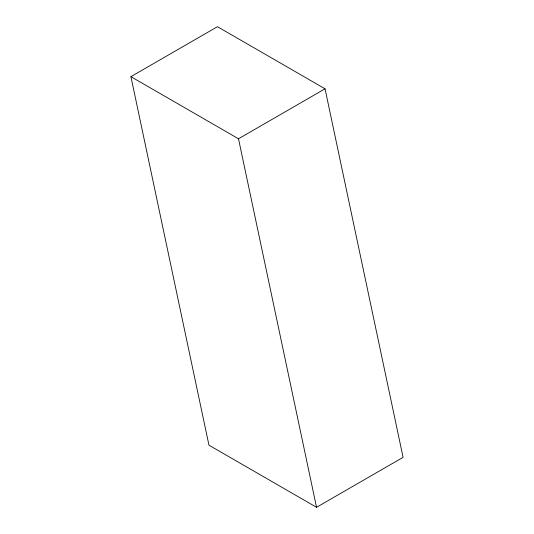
<?xml version="1.0" encoding="UTF-8"?>
<svg xmlns="http://www.w3.org/2000/svg" width="534" height="534" viewBox="0 0 534 534"><rect width="100%" height="100%" fill="white"/><g stroke="black" fill="none" stroke-linecap="round" stroke-linejoin="round"><path stroke-width="0.8" d="M130.91 76.662L217.458 26.7L325.039 88.811L403.09 457.338L316.542 507.3L208.961 445.189L130.91 76.662L238.498 138.78L316.542 507.3M238.498 138.78L325.039 88.811"/></g></svg>
